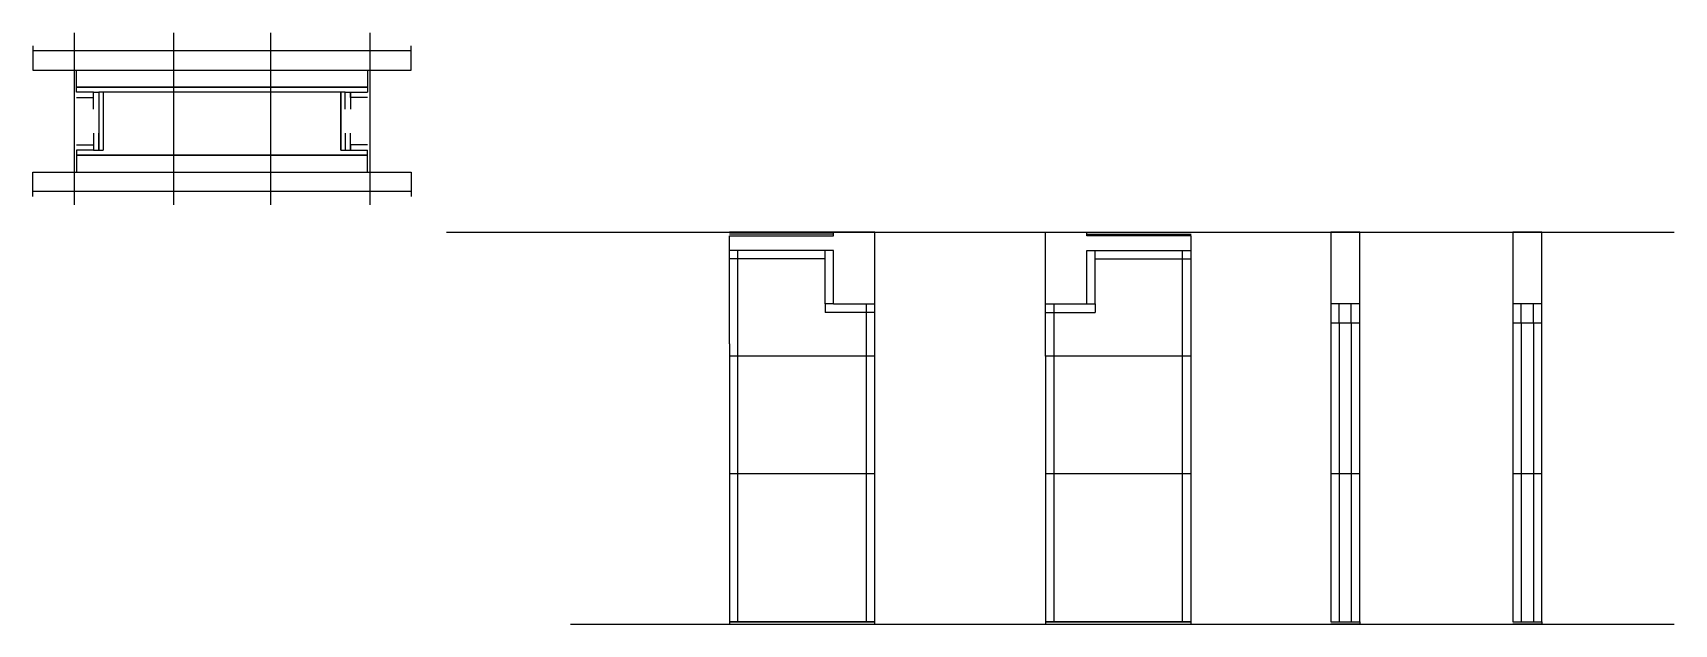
# Model space of a CAD drawing. Header units: metres. Extents: x 1863 to 3217, y 8535 to 9023.
import ezdxf

# ---------------------------------------------------------------- set-up
doc = ezdxf.new("R2010")
doc.units = ezdxf.units.M
for name, color, linetype in [('CHAPA', 7, 'Continuous'), ('COTA', 7, 'Continuous'), ('Hachura', 7, 'Continuous'), ('Madeira', 7, 'Continuous'), ('Nível', 7, 'Continuous'), ('Painéis', 7, 'Continuous'), ('Perfil Metálico', 7, 'Continuous'), ('SARR_2.2x7', 7, 'Continuous'), ('SARR_EDITAR', 7, 'Continuous'), ('SARRAFO', 7, 'Continuous')]:
    doc.layers.add(name, color=color, linetype=linetype)

msp = doc.modelspace()

# ---------------------------------------------------------------- linework, layer by layer
at = {"layer": 'CHAPA', "color": 7, "lineweight": 25}
for points in [[(1899, 8973.8), (1899, 8977.8), (2139, 8977.8), (2139, 8973.8)], [(1899, 8973.8), (1899, 8977.8), (2139, 8977.8), (2139, 8973.8)], [(1921, 8973.8), (1917.4, 8973.8), (1917.4, 8925.8), (1921, 8925.8)], [(1921, 8973.8), (1917.4, 8973.8), (1917.4, 8925.8), (1921, 8925.8)], [(2120.6, 8973.8), (2117, 8973.8), (2117, 8925.8), (2120.6, 8925.8)], [(2120.6, 8973.8), (2117, 8973.8), (2117, 8925.8), (2120.6, 8925.8)], [(1899, 8925.8), (1899, 8921.8), (2139, 8921.8), (2139, 8925.8)], [(1899, 8925.8), (1899, 8921.8), (2139, 8921.8), (2139, 8925.8)]]:
    msp.add_lwpolyline(points, dxfattribs=at)
at = {"layer": 'COTA', "color": 7, "lineweight": 25}
for p, q in [((2437.5, 8843.2), (2437.5, 8855.2)), ((2557.5, 8858.2), (2523.5, 8858.2)), ((2557.5, 8799.2), (2557.5, 8858.2)), ((2698.3, 8799.2), (2698.3, 8858.2)), ((2698.3, 8858.2), (2732.3, 8858.2)), ((2818.3, 8843.2), (2818.3, 8855.2))]:
    msp.add_line(p, q, dxfattribs=at)
for points in [[(2957.4, 8799.2), (2957.4, 8858.2), (2933.4, 8858.2), (2933.4, 8799.2)], [(3107.6, 8799.2), (3107.6, 8858.2), (3083.6, 8858.2), (3083.6, 8799.2)]]:
    msp.add_lwpolyline(points, dxfattribs=at)
at = {"layer": 'Hachura', "color": 7, "lineweight": 25}
for p, q in [((1897, 9022.6), (1897, 8880.8)), ((1979, 9022.6), (1979, 8880.8)), ((2059, 9022.6), (2059, 8880.8)), ((2141, 9022.6), (2141.1, 8880.8))]:
    msp.add_line(p, q, dxfattribs=at)
at = {"layer": 'Madeira', "color": 7, "lineweight": 25}
for points in [[(2139.1, 8991.8), (2139, 8977.8), (1899, 8977.8), (1899.1, 8991.8)], [(2139.1, 8907.8), (2139, 8921.8), (1899, 8921.8), (1899.1, 8907.8)]]:
    msp.add_lwpolyline(points, dxfattribs=at)
at = {"layer": 'Nível', "color": 7, "lineweight": 25}
for p, q in [((2204.3, 8858.2), (3216.7, 8858.2)), ((2306.5, 8535.2), (3216.7, 8535.2))]:
    msp.add_line(p, q, dxfattribs=at)
at = {"layer": 'Painéis', "color": 7, "lineweight": 25}
for p, q in [((2523.5, 8843.2), (2437.5, 8843.2)), ((2437.5, 8766.2), (2437.5, 8843.2)), ((2523.5, 8799.2), (2523.5, 8843.2)), ((2732.3, 8843.2), (2818.3, 8843.2)), ((2732.3, 8799.2), (2732.3, 8843.2)), ((2818.3, 8756.2), (2818.3, 8843.2)), ((2523.5, 8799.2), (2557.5, 8799.2)), ((2557.5, 8756.2), (2557.5, 8799.2)), ((2698.3, 8756.2), (2698.3, 8799.2)), ((2698.3, 8799.2), (2732.3, 8799.2)), ((2933.4, 8799.2), (2933.4, 8537.2)), ((2957.4, 8799.2), (2933.4, 8799.2)), ((2957.4, 8537.2), (2957.4, 8799.2)), ((3083.6, 8799.2), (3083.6, 8537.2)), ((3107.6, 8799.2), (3083.6, 8799.2)), ((3107.6, 8537.2), (3107.6, 8799.2)), ((2957.4, 8783.2), (2933.4, 8783.2)), ((3107.6, 8783.2), (3083.6, 8783.2)), ((2437.5, 8766.2), (2437.5, 8535.2)), ((2557.5, 8756.2), (2437.5, 8756.2)), ((2557.5, 8535.2), (2557.5, 8756.2)), ((2698.3, 8756.2), (2698.3, 8535.2)), ((2818.3, 8756.2), (2698.3, 8756.2)), ((2818.3, 8535.2), (2818.3, 8756.2)), ((2557.5, 8659.2), (2437.5, 8659.2)), ((2818.3, 8659.2), (2698.3, 8659.2)), ((2957.4, 8659.2), (2933.4, 8659.2)), ((3107.6, 8659.2), (3083.6, 8659.2)), ((2437.5, 8537.2), (2557.5, 8537.2)), ((2698.3, 8537.2), (2818.3, 8537.2)), ((2933.4, 8537.2), (2957.4, 8537.2)), ((3083.6, 8537.2), (3107.6, 8537.2))]:
    msp.add_line(p, q, dxfattribs=at)
for points in [[(2117, 8925.8), (2117, 8973.8), (1921, 8973.8), (1921, 8925.8)], [(2437.5, 8855.2), (2523.5, 8855.2), (2523.5, 8858.2), (2437.5, 8858.2)], [(2818.3, 8855.2), (2732.3, 8855.2), (2732.3, 8858.2), (2818.3, 8858.2)], [(2557.5, 8537.2), (2437.5, 8537.2), (2437.5, 8535.2), (2557.5, 8535.2)], [(2818.3, 8537.2), (2698.3, 8537.2), (2698.3, 8535.2), (2818.3, 8535.2)], [(2933.4, 8537.2), (2957.4, 8537.2), (2957.4, 8535.2), (2933.4, 8535.2)], [(3083.6, 8537.2), (3107.6, 8537.2), (3107.6, 8535.2), (3083.6, 8535.2)]]:
    msp.add_lwpolyline(points, dxfattribs=at)
at = {"layer": 'Perfil Metálico', "color": 7, "lineweight": 25}
for points in [[(1863, 9011.8), (1863, 8991.8), (2175, 8991.8), (2175, 9011.8)], [(2175, 8995.8), (2175, 9007.8), (1863, 9007.8), (1863, 8995.8)], [(1863, 8887.8), (1863, 8907.8), (2175, 8907.8), (2175, 8887.8)], [(2175, 8903.8), (2175, 8891.8), (1863, 8891.8), (1863, 8903.8)]]:
    msp.add_lwpolyline(points, dxfattribs=at)
at = {"layer": 'SARR_2.2x7', "color": 7, "lineweight": 25}
for p, q in [((2444.5, 8756.2), (2444.5, 8843.2)), ((2516.5, 8799.2), (2516.5, 8843.2)), ((2739.3, 8799.2), (2739.3, 8843.2)), ((2811.3, 8756.2), (2811.3, 8843.2)), ((2516.5, 8836.2), (2437.5, 8836.2)), ((2739.3, 8836.2), (2818.3, 8836.2)), ((2523.5, 8799.2), (2516.5, 8799.2)), ((2516.5, 8799.2), (2516.5, 8792.2)), ((2550.5, 8756.2), (2550.5, 8799.2)), ((2705.3, 8756.2), (2705.3, 8799.2)), ((2732.3, 8799.2), (2739.3, 8799.2)), ((2739.3, 8799.2), (2739.3, 8792.2)), ((2940.4, 8783.2), (2940.4, 8799.2)), ((2950.4, 8783.2), (2950.4, 8799.2)), ((3090.6, 8783.2), (3090.6, 8799.2)), ((3100.6, 8783.2), (3100.6, 8799.2)), ((2557.5, 8792.2), (2516.5, 8792.2)), ((2698.3, 8792.2), (2739.3, 8792.2)), ((2940.4, 8783.2), (2940.4, 8537.2)), ((2940.4, 8783.2), (2940.4, 8783.2)), ((2940.4, 8783.2), (2940.4, 8783.2)), ((2950.4, 8783.2), (2950.4, 8537.2)), ((2950.4, 8783.2), (2950.4, 8783.2)), ((2950.4, 8783.2), (2950.4, 8783.2)), ((3090.6, 8783.2), (3090.6, 8537.2)), ((3090.6, 8783.2), (3090.6, 8783.2)), ((3090.6, 8783.2), (3090.6, 8783.2)), ((3100.6, 8783.2), (3100.6, 8537.2)), ((3100.6, 8783.2), (3100.6, 8783.2)), ((3100.6, 8783.2), (3100.6, 8783.2)), ((2444.5, 8659.2), (2444.5, 8756.2)), ((2550.5, 8659.2), (2550.5, 8756.2)), ((2705.3, 8659.2), (2705.3, 8756.2)), ((2811.3, 8659.2), (2811.3, 8756.2)), ((2444.5, 8537.2), (2444.5, 8659.2)), ((2550.5, 8537.2), (2550.5, 8659.2)), ((2705.3, 8537.2), (2705.3, 8659.2)), ((2811.3, 8537.2), (2811.3, 8659.2)), ((2940.4, 8659.2), (2940.4, 8659.2)), ((2940.4, 8659.2), (2940.4, 8659.2)), ((2950.4, 8659.2), (2950.4, 8659.2)), ((2950.4, 8659.2), (2950.4, 8659.2)), ((3090.6, 8659.2), (3090.6, 8659.2)), ((3090.6, 8659.2), (3090.6, 8659.2)), ((3100.6, 8659.2), (3100.6, 8659.2)), ((3100.6, 8659.2), (3100.6, 8659.2)), ((2444.5, 8537.2), (2444.5, 8537.2)), ((2550.5, 8537.2), (2550.5, 8537.2)), ((2705.3, 8537.2), (2705.3, 8537.2)), ((2811.3, 8537.2), (2811.3, 8537.2))]:
    msp.add_line(p, q, dxfattribs=at)
at = {"layer": 'SARR_EDITAR', "color": 7, "lineweight": 25}
for p, q in [((2523.5, 8856.7), (2437.5, 8856.7)), ((2732.3, 8856.7), (2818.3, 8856.7))]:
    msp.add_line(p, q, dxfattribs=at)
at = {"layer": 'SARRAFO', "color": 7, "lineweight": 25}
for points in [[(1899, 8969.4), (1913, 8969.4), (1913, 8973.8), (1899, 8973.8)], [(1913, 8959.8), (1913, 8973.8), (1917.4, 8973.8), (1917.4, 8959.8)], [(2120.6, 8959.8), (2120.6, 8973.8), (2125, 8973.8), (2125, 8959.8)], [(2139, 8969.4), (2125, 8969.4), (2125, 8973.8), (2139, 8973.8)], [(1913, 8939.8), (1913, 8925.8), (1917.4, 8925.8), (1917.4, 8939.8)], [(2120.6, 8939.8), (2120.6, 8925.8), (2125, 8925.8), (2125, 8939.8)], [(1899, 8930.2), (1913, 8930.2), (1913, 8925.8), (1899, 8925.8)], [(2139, 8930.2), (2125, 8930.2), (2125, 8925.8), (2139, 8925.8)]]:
    msp.add_lwpolyline(points, dxfattribs=at)

doc.saveas('drawing.dxf')
